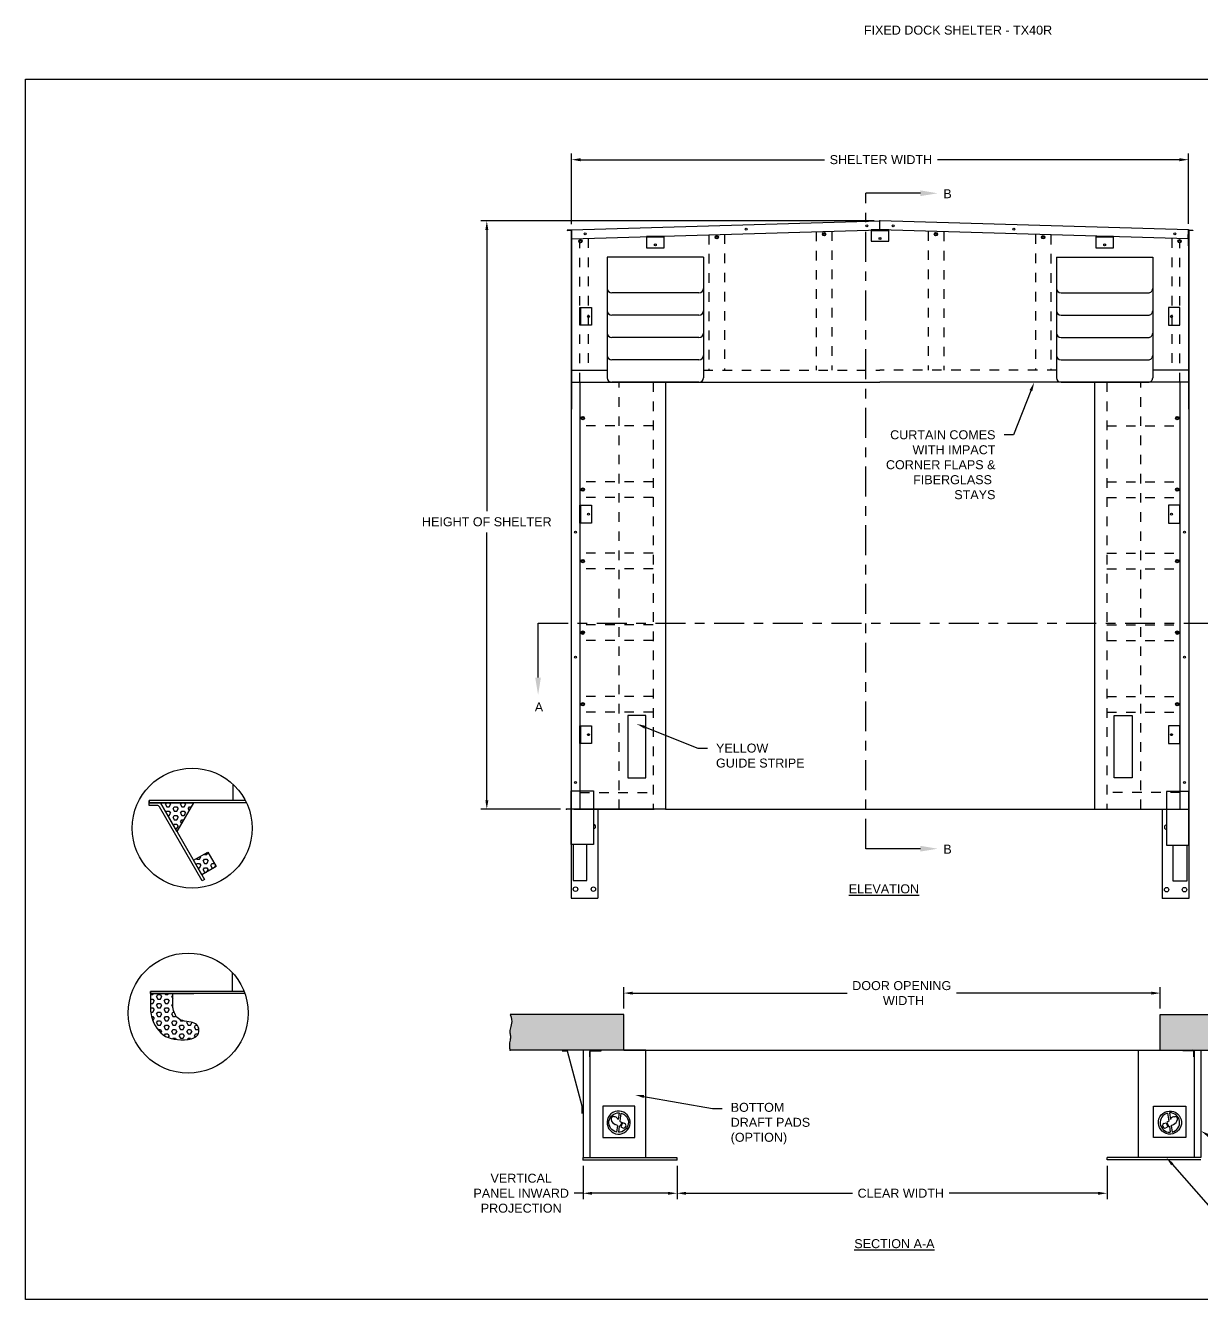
# Model space of a CAD drawing. Header units: inches. Extents: x 197 to 1664, y 242 to 322.
# Drawn here: x 1644.88 to 1657.15, y 308.28 to 321.57 of the extents above; entities that cross this region are included whole.
import ezdxf
from ezdxf import colors
from ezdxf.entities.mleader import LeaderData, LeaderLine
from ezdxf.math import Vec2, Vec3

# ---------------------------------------------------------------- set-up
doc = ezdxf.new("R2010")
doc.units = ezdxf.units.IN
doc.header["$LTSCALE"] = 0.25
doc.header["$MEASUREMENT"] = 0
doc.linetypes.add('CENTER', pattern=[2, 1.25, -0.25, 0.25, -0.25])
doc.linetypes.add('HIDDEN', pattern=[0.375, 0.25, -0.125])
for name, color, linetype in [('ANNOTATIONS', 1, 'Continuous'), ('DETAILS', 4, 'Continuous'), ('SECTION CUTS', 6, 'CENTER'), ('TX40R', 7, 'Continuous')]:
    doc.layers.add(name, color=color, linetype=linetype)
doc.styles.add('ARIAL', font='arial.ttf', dxfattribs={"height": 0.09375})
doc.styles.get("Standard").update_dxf_attribs({"font": 'romans.shx'})
doc.dimstyles.new('STANDARD$0', dxfattribs={"dimtxt": 0.09375, "dimasz": 0.0625, "dimexe": 0.0625, "dimexo": 0.0625, "dimgap": 0.0625, "dimtad": 0, "dimtih": 1, "dimtoh": 1, "dimdec": 4, "dimzin": 1, "dimdsep": 46, "dimlunit": 4, "dimtxsty": 'ARIAL', "dimcen": 0.089844, "dimadec": 0, "dimazin": 0, "dimtfac": 1, "dimtdec": 4, "dimtofl": 0, "dimtmove": 0, "dimatfit": 3, "dimfxl": 1, "dimfrac": 2, "dimtolj": 1, "dimtzin": 0, "dimarcsym": 0})
pattern_1 = [(300, (1593.66848, 298.213546), (0.03936347, 0.02272651), [0.02624231, -0.052484625]), (60, (1593.66848, 298.213546), (-0.03936347, 0.02272651), [0.02624231, -0.052484625]), (0, (1593.6816, 298.19082), (4e-18, 0.04545302), [0.02624231, -0.052484625])]

# ---------------------------------------------------------------- blocks, each defined once
blk = doc.blocks.new('*D2')
at = {"layer": 'ANNOTATIONS', "color": 0, "lineweight": -2, "transparency": 16777216}
for p, q in [((1651.12, 311.313), (1651.12, 311.535)), ((1656.718, 311.313), (1656.718, 311.535)), ((1651.213, 311.473), (1653.45, 311.473)), ((1656.624, 311.473), (1654.59, 311.473))]:
    blk.add_line(p, q, dxfattribs=at)
at = {"layer": 'ANNOTATIONS', "color": 0, "transparency": 16777216}
for points in [[(1651.213, 311.488), (1651.213, 311.457), (1651.12, 311.473)], [(1656.624, 311.488), (1656.624, 311.457), (1656.718, 311.473)]]:
    blk.add_solid(points, dxfattribs=at)
at = {"layer": 'defpoints', "color": 0, "transparency": 16777216}
for p in [(1656.718, 311.473), (1651.12, 311.25), (1656.718, 311.25)]:
    blk.add_point(p, dxfattribs=at)
at = {"layer": 'ANNOTATIONS', "color": 0, "transparency": 16777216, "insert": (1654.02, 311.473), "char_height": 0.09375, "attachment_point": 5, "style": 'ARIAL'}
blk.add_mtext('\\A1;DOOR OPENING\\P WIDTH', dxfattribs=at)
blk = doc.blocks.new('*D3')
at = {"layer": 'ANNOTATIONS', "color": 0, "lineweight": -2, "transparency": 16777216}
for p, q in [((1651.675, 309.671), (1651.675, 309.321)), ((1656.163, 309.671), (1656.163, 309.321)), ((1651.768, 309.384), (1653.505, 309.384)), ((1656.069, 309.384), (1654.515, 309.384))]:
    blk.add_line(p, q, dxfattribs=at)
at = {"layer": 'ANNOTATIONS', "color": 0, "transparency": 16777216}
for points in [[(1651.768, 309.399), (1651.768, 309.368), (1651.675, 309.384)], [(1656.069, 309.399), (1656.069, 309.368), (1656.163, 309.384)]]:
    blk.add_solid(points, dxfattribs=at)
at = {"layer": 'defpoints', "color": 0, "transparency": 16777216}
for p in [(1651.675, 309.734), (1656.163, 309.734), (1656.163, 309.384)]:
    blk.add_point(p, dxfattribs=at)
at = {"layer": 'ANNOTATIONS', "color": 0, "transparency": 16777216, "insert": (1654.01, 309.384), "char_height": 0.09375, "attachment_point": 5, "style": 'ARIAL'}
blk.add_mtext('\\A1;CLEAR WIDTH', dxfattribs=at)
blk = doc.blocks.new('*D1')
at = {"layer": 'ANNOTATIONS', "color": 0, "lineweight": -2, "transparency": 16777216}
for p, q in [((1650.574, 319.496), (1650.574, 320.233)), ((1650.668, 320.17), (1653.214, 320.17)), ((1656.918, 320.17), (1654.392, 320.17)), ((1657.012, 319.501), (1657.012, 320.233))]:
    blk.add_line(p, q, dxfattribs=at)
at = {"layer": 'ANNOTATIONS', "color": 0, "transparency": 16777216}
for points in [[(1650.668, 320.186), (1650.668, 320.154), (1650.574, 320.17)], [(1656.918, 320.186), (1656.918, 320.154), (1657.012, 320.17)]]:
    blk.add_solid(points, dxfattribs=at)
at = {"layer": 'defpoints', "color": 0, "transparency": 16777216}
for p in [(1657.012, 320.17), (1650.574, 319.433), (1657.012, 319.439)]:
    blk.add_point(p, dxfattribs=at)
at = {"layer": 'ANNOTATIONS', "color": 0, "transparency": 16777216, "insert": (1653.803, 320.17), "char_height": 0.09375, "attachment_point": 5, "style": 'ARIAL'}
blk.add_mtext('\\A1;SHELTER WIDTH', dxfattribs=at)
blk = doc.blocks.new('*D5')
at = {"layer": 'ANNOTATIONS', "color": 0, "lineweight": -2, "transparency": 16777216}
for p, q in [((1650.695, 309.671), (1650.695, 309.321)), ((1651.675, 309.671), (1651.675, 309.321)), ((1650.695, 309.384), (1650.601, 309.384)), ((1651.581, 309.384), (1650.789, 309.384))]:
    blk.add_line(p, q, dxfattribs=at)
at = {"layer": 'ANNOTATIONS', "color": 0, "transparency": 16777216}
for points in [[(1650.789, 309.399), (1650.789, 309.368), (1650.695, 309.384)], [(1651.581, 309.399), (1651.581, 309.368), (1651.675, 309.384)]]:
    blk.add_solid(points, dxfattribs=at)
at = {"layer": 'defpoints', "color": 0, "transparency": 16777216}
for p in [(1650.695, 309.734), (1651.675, 309.734), (1651.675, 309.384)]:
    blk.add_point(p, dxfattribs=at)
at = {"layer": 'ANNOTATIONS', "color": 0, "transparency": 16777216, "insert": (1650.049, 309.384), "char_height": 0.09375, "attachment_point": 5, "style": 'ARIAL'}
blk.add_mtext('\\A1;VERTICAL\\PPANEL INWARD\\PPROJECTION', dxfattribs=at)
blk = doc.blocks.new('*D6')
at = {"layer": 'ANNOTATIONS', "color": 0, "lineweight": -2, "transparency": 16777216}
for p, q in [((1653.731, 319.531), (1649.628, 319.531)), ((1649.69, 319.438), (1649.69, 316.502)), ((1649.69, 313.485), (1649.69, 316.28)), ((1650.46, 313.392), (1649.628, 313.392))]:
    blk.add_line(p, q, dxfattribs=at)
at = {"layer": 'ANNOTATIONS', "color": 0, "transparency": 16777216}
for points in [[(1649.675, 319.438), (1649.706, 319.438), (1649.69, 319.531)], [(1649.675, 313.485), (1649.706, 313.485), (1649.69, 313.392)]]:
    blk.add_solid(points, dxfattribs=at)
at = {"layer": 'defpoints', "color": 0, "transparency": 16777216}
for p in [(1649.69, 319.531), (1653.793, 319.531), (1650.523, 313.392)]:
    blk.add_point(p, dxfattribs=at)
at = {"layer": 'ANNOTATIONS', "color": 0, "transparency": 16777216, "insert": (1649.69, 316.391), "char_height": 0.09375, "attachment_point": 5, "style": 'ARIAL'}
blk.add_mtext('\\A1;HEIGHT OF SHELTER', dxfattribs=at)

msp = doc.modelspace()

# ---------------------------------------------------------------- hatches: boundary and pattern name
at = {"layer": 'DETAILS'}
h = msp.add_hatch(dxfattribs=at)
h.set_pattern_fill('HEX', color=256, scale=0.209939, angle=300)
h.set_pattern_definition(pattern_1)
h.paths.add_polyline_path([(1646.28337, 313.4588), (1646.62984, 313.4588), (1646.45661, 313.15875)])
h = msp.add_hatch(dxfattribs=at)
h.set_pattern_fill('HEX', color=256, scale=0.209939, angle=300)
h.set_pattern_definition(pattern_1)
h.paths.add_polyline_path([(1646.62984, 312.8587), (1646.77986, 312.94532), (1646.86648, 312.7953), (1646.71645, 312.70868)])
h = msp.add_hatch(dxfattribs=at)
h.set_pattern_fill('HEX', color=256, scale=0.209939, angle=300)
h.set_pattern_definition([(300, (1591.529403, 295.29807), (0.03936347, 0.02272651), [0.02624231, -0.052484625]), (60, (1591.529403, 295.29807), (-0.03936347, 0.02272651), [0.02624231, -0.052484625]), (0, (1591.542524, 295.275342), (4e-18, 0.04545302), [0.02624231, -0.052484625])])
h.paths.add_polyline_path([(1646.41516, 311.3192, -0.06835813), (1646.41344, 311.33175), (1646.41344, 311.46791), (1646.18072, 311.46791), (1646.18072, 311.30368, 0.06660601), (1646.19055, 311.23026), (1646.20077, 311.19776), (1646.21351, 311.16615), (1646.22869, 311.13591), (1646.24625, 311.10752), (1646.26612, 311.08144), (1646.28821, 311.05815), (1646.31247, 311.03811), (1646.3388, 311.02163), (1646.36712, 311.00855), (1646.39731, 310.99865), (1646.42927, 310.99174), (1646.46291, 310.98758), (1646.49811, 310.98597), (1646.53477, 310.98668), (1646.57234, 310.98981), (1646.59077, 310.99263), (1646.60851, 310.99654), (1646.62522, 311.00172), (1646.64056, 311.00835), (1646.65419, 311.01662), (1646.66576, 311.0267), (1646.67494, 311.0388), (1646.68139, 311.05307), (1646.68491, 311.06929), (1646.68557, 311.08649), (1646.68346, 311.10362), (1646.67866, 311.11966), (1646.67126, 311.13357), (1646.66142, 311.14477), (1646.64946, 311.15358), (1646.63572, 311.16038), (1646.62051, 311.16558), (1646.60418, 311.16959), (1646.53415, 311.18167), (1646.51712, 311.18571), (1646.50095, 311.19096), (1646.48596, 311.19783), (1646.47245, 311.20666), (1646.46049, 311.2174), (1646.45, 311.22981), (1646.4409, 311.24361), (1646.43314, 311.25855), (1646.42664, 311.27438), (1646.42133, 311.29083)])
at = {"layer": 'TX40R'}
h = msp.add_hatch(dxfattribs=at)
h.set_pattern_fill('AR-CONC', color=256, scale=0.017495, style=0)
h.set_pattern_definition([(50, (1648.8291, 306.9614), (0.1254838, -0.0109784), [0.0131212, -0.1443327]), (355, (1648.8291, 306.9614), (-0.0242744, 0.131595), [0.010497, -0.1154662]), (100.4514, (1648.83955, 306.96048), (0.1012095, 0.1206166), [0.0111513, -0.122664]), (46.1842, (1648.8291, 306.99639), (0.1867125, -0.0289573), [0.0196817, -0.216499]), (96.6356, (1648.84466, 306.99397), (0.163518, 0.1704207), [0.016727, -0.183996]), (351.1842, (1648.8291, 306.99639), (0.163518, 0.170421), [0.0157454, -0.1731993]), (21, (1648.84659, 306.98764), (0.1044281, -0.0704377), [0.0131212, -0.1443327]), (326, (1648.84659, 306.98764), (0.0425677, 0.1268641), [0.010497, -0.1154662]), (71.4514, (1648.85529, 306.98177), (0.1469959, 0.0564263), [0.0111513, -0.122664]), (37.5, (1648.829096, 306.9614), (0.00212735, 0.05823936), [0, -0.1140666, 0, -0.11721566, 0, -0.11590355]), (7.5, (1648.829096, 306.9614), (0.0460237, 0.06900184), [0, -0.0668304, 0, -0.11144235, 0, -0.04417456]), (327.5, (1648.790082, 306.9614), (0.09339157, -0.00394595), [0, -0.0437372, 0, -0.13646, 0, -0.18107196]), (317.5, (1648.77259, 306.9614), (0.1020277, 0.01751324), [0, -0.05685834, 0, -0.09062345, 0, -0.1285873])])
h.paths.add_polyline_path([(1657.49673, 311.15807), (1657.49519, 311.17746), (1657.49645, 311.19906), (1657.50145, 311.22317), (1657.51114, 311.25009), (1656.71805, 311.25009), (1656.71804, 310.87687), (1657.46031, 310.87687), (1657.46677, 310.89979), (1657.47224, 310.92), (1657.4769, 310.93785), (1657.48096, 310.95369), (1657.48461, 310.96788), (1657.48803, 310.98078), (1657.49143, 310.99274), (1657.495, 311.00412), (1657.49885, 311.01524), (1657.50278, 311.02626), (1657.5065, 311.03728), (1657.50972, 311.04844), (1657.51217, 311.05983), (1657.51356, 311.07158), (1657.5136, 311.08381), (1657.51201, 311.09662), (1657.50871, 311.11017), (1657.50443, 311.12473), (1657.50012, 311.1406)])
h.paths.add_polyline_path([(1651.11968, 311.25008), (1649.93371, 311.25007), (1649.9434, 311.22315), (1649.9484, 311.19904), (1649.94966, 311.17745), (1649.94812, 311.15806), (1649.94473, 311.14058), (1649.94042, 311.12472), (1649.93614, 311.11016), (1649.93284, 311.09661), (1649.93122, 311.08379), (1649.93109, 311.07157), (1649.93201, 311.05981), (1649.93354, 311.04842), (1649.93525, 311.03727), (1649.93671, 311.02624), (1649.93749, 311.01523), (1649.93714, 311.00411), (1649.93543, 310.99272), (1649.93279, 310.98076), (1649.92989, 310.96787), (1649.92735, 310.95368), (1649.92582, 310.93784), (1649.92595, 310.91999), (1649.92836, 310.89978), (1649.93371, 310.87685), (1651.11968, 310.87686)])

# ---------------------------------------------------------------- linework, layer by layer
at = {"layer": 'defpoints'}
msp.add_lwpolyline([(1663.59417, 308.27517), (1644.87605, 308.27517), (1644.87605, 321.01028), (1663.59417, 321.01028)], close=True, dxfattribs=at)
at = {"layer": 'DETAILS', "ltscale": 12.5}
for p, q in [((1647.17173, 313.4826), (1646.16789, 313.4826)), ((1647.18381, 313.4588), (1646.16789, 313.4588)), ((1646.25004, 313.42992), (1646.16789, 313.42992)), ((1647.15701, 311.49118), (1646.18072, 311.49118)), ((1647.16553, 311.46791), (1646.18072, 311.46791))]:
    msp.add_line(p, q, dxfattribs=at)
at = {"layer": 'DETAILS'}
for p, q in [((1646.16789, 313.4826), (1646.16789, 313.4588)), ((1646.16789, 313.4588), (1646.16789, 313.4826)), ((1646.16789, 313.4588), (1646.28338, 313.4588)), ((1646.16789, 313.42992), (1646.16789, 313.4588)), ((1646.16789, 313.4588), (1646.28337, 313.4588)), ((1646.45661, 313.15875), (1646.28337, 313.4588)), ((1646.28337, 313.4588), (1646.62984, 313.4588)), ((1646.28338, 313.4588), (1646.62985, 313.4588)), ((1646.62984, 313.4588), (1646.45661, 313.15875)), ((1646.18072, 311.49118), (1646.18072, 311.46791)), ((1646.18072, 311.46791), (1646.18072, 311.49118)), ((1646.18072, 311.46791), (1646.29361, 311.46791)), ((1646.29361, 311.46791), (1646.63228, 311.46791))]:
    msp.add_line(p, q, dxfattribs=at)
at = {"layer": 'DETAILS', "ltscale": 12.5}
for points in [[(1647.04438, 313.4826), (1647.04438, 313.64856)], [(1647.03749, 311.49118), (1647.03749, 311.68456)]]:
    msp.add_lwpolyline(points, dxfattribs=at)
msp.add_lwpolyline([(1646.28337, 313.4588), (1646.74533, 312.65867), (1646.72032, 312.64424), (1646.27504, 313.41549, 0.26794919), (1646.25004, 313.42992), (1646.16789, 313.42992)], format="xyb", dxfattribs=at)
at = {"layer": 'DETAILS'}
msp.add_lwpolyline([(1646.71645, 312.70868), (1646.62984, 312.8587), (1646.77986, 312.94532), (1646.86648, 312.7953)], close=True, dxfattribs=at)
msp.add_lwpolyline([(1646.18072, 311.46791), (1646.18072, 311.30368, 0.06660601), (1646.19055, 311.23026), (1646.20077, 311.19776), (1646.21351, 311.16615), (1646.22869, 311.13591), (1646.24625, 311.10752), (1646.26612, 311.08144), (1646.28821, 311.05815), (1646.31247, 311.03811), (1646.3388, 311.02163), (1646.36712, 311.00855), (1646.39731, 310.99865), (1646.42927, 310.99174), (1646.46291, 310.98758), (1646.49811, 310.98597), (1646.53477, 310.98668), (1646.57234, 310.98981), (1646.59077, 310.99263), (1646.60851, 310.99654), (1646.62522, 311.00172), (1646.64056, 311.00835), (1646.65419, 311.01662), (1646.66576, 311.0267), (1646.67494, 311.0388), (1646.68139, 311.05307), (1646.68491, 311.06929), (1646.68557, 311.08649), (1646.68346, 311.10362), (1646.67866, 311.11966), (1646.67126, 311.13357), (1646.66142, 311.14477), (1646.64946, 311.15358), (1646.63572, 311.16038), (1646.62051, 311.16558), (1646.60418, 311.16959), (1646.53415, 311.18167), (1646.51712, 311.18571), (1646.50095, 311.19096), (1646.48596, 311.19783), (1646.47245, 311.20666), (1646.46049, 311.2174), (1646.45, 311.22981), (1646.4409, 311.24361), (1646.43314, 311.25855), (1646.42664, 311.27438), (1646.42133, 311.29083), (1646.41399, 311.32456, -0.03877579), (1646.41344, 311.33175), (1646.41344, 311.46791), (1646.18072, 311.46791), (1646.41344, 311.46791)], format="xyb", dxfattribs=at)
at = {"layer": 'DETAILS', "ltscale": 2}
for centre in [(1646.61509, 313.19404), (1646.57349, 311.26417)]:
    msp.add_circle(centre, 0.62612, dxfattribs=at)
at = {"layer": 'SECTION CUTS'}
for p, q in [((1653.64608, 312.9797), (1653.64608, 319.81976)), ((1650.22503, 315.33421), (1657.41184, 315.33421))]:
    msp.add_line(p, q, dxfattribs=at)
at = {"layer": 'TX40R'}
for p, q in [((1650.57407, 319.43798), (1653.79313, 319.53128)), ((1657.01218, 319.43798), (1653.79313, 319.53128)), ((1653.79313, 319.43794), (1653.79313, 319.53128)), ((1653.79313, 319.43794), (1653.79313, 319.53128)), ((1653.79313, 319.43794), (1653.79313, 319.53128)), ((1653.79313, 319.43794), (1653.79313, 319.53128)), ((1650.57677, 319.34471), (1650.57407, 319.43798)), ((1650.57407, 319.43308), (1650.57407, 317.56696)), ((1650.57677, 319.34471), (1653.79313, 319.43794)), ((1651.35551, 319.36493), (1651.54212, 319.36493)), ((1653.69982, 319.43288), (1653.88643, 319.43288)), ((1657.00948, 319.34471), (1653.79313, 319.43794)), ((1656.04414, 319.36493), (1656.23075, 319.36493)), ((1657.00948, 319.34471), (1657.01218, 319.43798)), ((1657.01218, 319.43308), (1657.01218, 317.56696)), ((1650.56917, 319.26979), (1650.56917, 313.39151)), ((1650.56917, 319.26979), (1650.57407, 319.26979)), ((1657.01708, 319.26979), (1657.01218, 319.26979)), ((1657.01708, 319.26979), (1657.01708, 313.39151)), ((1650.94729, 319.15316), (1650.94729, 317.89353)), ((1651.95033, 319.15316), (1650.94729, 319.15316)), ((1651.95033, 319.15316), (1651.95033, 317.89353)), ((1655.63592, 319.15317), (1655.63593, 317.89354)), ((1655.63592, 319.15317), (1656.63896, 319.15317)), ((1656.63896, 319.15317), (1656.63897, 317.89354)), ((1651.90368, 318.77993), (1650.99395, 318.77993)), ((1655.68258, 318.77994), (1656.59231, 318.77995)), ((1650.66753, 318.62842), (1650.66753, 318.44181)), ((1656.91872, 318.62843), (1656.91872, 318.44181)), ((1651.90368, 318.54667), (1650.99395, 318.54667)), ((1655.68258, 318.54668), (1656.59231, 318.54668)), ((1651.90368, 318.3134), (1650.99395, 318.3134)), ((1655.68258, 318.31341), (1656.59231, 318.31342)), ((1651.90368, 318.08014), (1650.99395, 318.08014)), ((1655.68258, 318.08015), (1656.59231, 318.08015)), ((1650.57407, 317.97517), (1650.94729, 317.97517)), ((1657.01218, 317.97517), (1656.63896, 317.97517)), ((1650.57407, 317.84687), (1653.79313, 317.84687)), ((1650.66248, 317.84687), (1650.66248, 313.39151)), ((1651.90368, 317.84687), (1650.99395, 317.84687)), ((1651.55381, 317.84687), (1651.55381, 313.39151)), ((1657.01218, 317.84687), (1653.79313, 317.84687)), ((1655.68258, 317.84688), (1656.59231, 317.84689)), ((1656.03249, 317.84687), (1656.03249, 313.39151)), ((1656.92378, 317.84687), (1656.92378, 313.39151)), ((1650.66753, 316.5639), (1650.66753, 316.37729)), ((1656.91872, 316.56391), (1656.91872, 316.3773)), ((1650.66753, 314.26323), (1650.66753, 314.07662)), ((1656.91872, 314.26324), (1656.91872, 314.07663)), ((1651.55381, 313.39151), (1650.52254, 313.39151)), ((1650.66248, 313.39151), (1650.56917, 313.39151)), ((1650.59742, 313.39151), (1651.43717, 313.39151)), ((1651.55381, 313.39151), (1651.06978, 313.39151)), ((1651.55381, 313.39174), (1656.03249, 313.39174)), ((1656.03249, 313.39151), (1656.92378, 313.39151)), ((1656.03249, 313.39151), (1656.51651, 313.39151)), ((1656.92379, 313.39153), (1657.0171, 313.39153)), ((1651.11968, 311.25008), (1649.93371, 311.25007)), ((1651.11968, 310.87685), (1651.11968, 311.25008)), ((1656.71804, 311.25009), (1657.51114, 311.25009)), ((1656.71804, 310.87686), (1656.71805, 311.25008)), ((1651.11968, 310.87686), (1649.93371, 310.87685)), ((1650.6949, 310.87686), (1650.6949, 309.75719)), ((1650.76488, 310.87686), (1650.76488, 309.75719)), ((1650.76488, 310.80687), (1650.76488, 310.86323)), ((1650.76976, 310.80687), (1650.76976, 310.86323)), ((1650.77851, 310.87197), (1650.88431, 310.87197)), ((1650.88431, 310.87197), (1650.88431, 310.87685)), ((1651.11968, 310.87686), (1656.71804, 310.87687)), ((1656.71804, 310.87687), (1657.46031, 310.87687)), ((1656.95342, 310.87199), (1656.95342, 310.87687)), ((1657.05922, 310.87199), (1656.95342, 310.87199)), ((1657.06797, 310.80689), (1657.06797, 310.86324)), ((1657.07285, 310.87687), (1657.07285, 309.7572)), ((1657.07285, 310.86324), (1657.07285, 310.80689)), ((1657.14283, 310.87687), (1657.14283, 309.7572)), ((1650.76488, 310.80687), (1650.76976, 310.80687)), ((1657.07285, 310.80689), (1657.06797, 310.80689)), ((1650.6949, 309.75719), (1651.67461, 309.75719)), ((1650.6949, 309.73386), (1650.6949, 309.75719)), ((1650.6949, 309.73386), (1651.67461, 309.73386)), ((1651.67461, 309.75719), (1651.67461, 309.73386)), ((1657.14283, 309.7572), (1656.16312, 309.75719)), ((1656.16312, 309.73387), (1656.16312, 309.75719)), ((1657.14283, 309.73387), (1656.16312, 309.73387))]:
    msp.add_line(p, q, dxfattribs=at)
at = {"layer": 'TX40R', "linetype": 'HIDDEN'}
for p, q in [((1652.00865, 319.38621), (1652.00865, 317.97517)), ((1652.17194, 319.39095), (1652.17194, 317.97517)), ((1653.12832, 319.41867), (1653.12832, 317.97517)), ((1653.29161, 319.4234), (1653.29161, 317.97517)), ((1654.29465, 319.4234), (1654.29465, 317.97517)), ((1654.45793, 319.41867), (1654.45793, 317.97517)), ((1655.41432, 319.39095), (1655.41432, 317.97517)), ((1655.5776, 319.38655), (1655.5776, 317.97517)), ((1650.66248, 317.84687), (1650.66248, 319.3023)), ((1650.74902, 319.3497), (1650.74902, 317.97517)), ((1656.83724, 319.3497), (1656.83724, 317.97517)), ((1656.92378, 317.84687), (1656.92378, 319.3023)), ((1651.95033, 317.97517), (1653.79313, 317.97517)), ((1655.63592, 317.97517), (1653.79313, 317.97517)), ((1651.06978, 313.39151), (1651.06978, 317.84687)), ((1651.42551, 317.84687), (1651.42551, 313.39151)), ((1656.16078, 317.84687), (1656.16078, 313.39151)), ((1656.51651, 313.39151), (1656.51651, 317.84687)), ((1651.42551, 317.39201), (1650.66248, 317.39201)), ((1656.16078, 317.39201), (1656.92378, 317.39201)), ((1651.42551, 316.80885), (1650.66248, 316.80885)), ((1656.16078, 316.80885), (1656.92378, 316.80885)), ((1651.42551, 316.64556), (1650.66248, 316.64556)), ((1656.16078, 316.64556), (1656.92378, 316.64556)), ((1651.42551, 316.0624), (1650.66248, 316.0624)), ((1656.16078, 316.0624), (1656.92378, 316.0624)), ((1651.42551, 315.89911), (1650.66248, 315.89911)), ((1656.16078, 315.89911), (1656.92378, 315.89911)), ((1651.42551, 315.31595), (1650.66248, 315.31595)), ((1656.16078, 315.31595), (1656.92378, 315.31595)), ((1651.42551, 315.15266), (1650.66248, 315.15266)), ((1656.16078, 315.15266), (1656.92378, 315.15266)), ((1651.42551, 314.5695), (1650.66248, 314.5695)), ((1656.16078, 314.5695), (1656.92378, 314.5695)), ((1651.42551, 314.40622), (1650.66248, 314.40622)), ((1656.16078, 314.40622), (1656.92378, 314.40622)), ((1650.66248, 313.56646), (1651.42551, 313.56646)), ((1656.92378, 313.56646), (1656.16078, 313.56646))]:
    msp.add_line(p, q, dxfattribs=at)
at = {"layer": 'TX40R', "ltscale": 10}
for p, q in [((1650.56917, 313.58414), (1650.56917, 313.0243)), ((1657.01708, 313.57813), (1657.01708, 313.01829)), ((1650.56917, 313.39753), (1650.56917, 312.46447)), ((1650.84909, 313.39151), (1650.84909, 312.46447)), ((1656.73716, 313.3855), (1656.73716, 312.45845)), ((1657.01708, 313.39151), (1657.01708, 312.45845)), ((1650.56917, 312.46447), (1650.84909, 312.46447)), ((1657.01708, 312.45845), (1656.73716, 312.45845)), ((1651.0697, 310.22313), (1651.06044, 310.15242)), ((1651.0898, 310.22034), (1651.07859, 310.13474)), ((1656.79458, 310.22035), (1656.80579, 310.13475)), ((1656.81468, 310.22314), (1656.82394, 310.15243)), ((1651.02003, 310.18266), (1651.01154, 310.18361)), ((1651.0525, 310.09177), (1651.02952, 310.10229)), ((1651.0525, 310.09177), (1651.04341, 310.02239)), ((1651.05484, 310.16418), (1651.05834, 310.1565)), ((1651.07181, 310.08294), (1651.06355, 310.01991)), ((1651.07857, 310.07984), (1651.07181, 310.08294)), ((1651.07813, 310.135), (1651.09807, 310.12385)), ((1651.09807, 310.12385), (1651.07857, 310.07984)), ((1651.10664, 310.12005), (1651.08715, 310.07604)), ((1651.08715, 310.07604), (1651.10868, 310.06668)), ((1651.12838, 310.11253), (1651.10664, 310.12005)), ((1656.756, 310.11254), (1656.77774, 310.12006)), ((1656.79723, 310.07605), (1656.77569, 310.06669)), ((1656.77774, 310.12006), (1656.79723, 310.07605)), ((1656.80625, 310.13501), (1656.78631, 310.12386)), ((1656.78631, 310.12386), (1656.8058, 310.07985)), ((1656.8058, 310.07985), (1656.81257, 310.08295)), ((1656.81257, 310.08295), (1656.82083, 310.01992)), ((1656.82954, 310.16419), (1656.82604, 310.15651)), ((1656.83188, 310.09178), (1656.85486, 310.1023)), ((1656.83188, 310.09178), (1656.84097, 310.0224)), ((1656.86435, 310.18267), (1656.87284, 310.18362))]:
    msp.add_line(p, q, dxfattribs=at)
at = {"layer": 'TX40R'}
for points in [[(1650.57414, 319.43565), (1650.52742, 319.43429), (1650.52749, 319.43173), (1650.57421, 319.43308)], [(1650.57407, 319.43308), (1650.5715, 319.43308), (1650.5715, 319.26979)], [(1650.57407, 319.26979), (1650.57407, 319.43308)], [(1657.01212, 319.43565), (1657.05884, 319.43429), (1657.05876, 319.43173), (1657.01204, 319.43308)], [(1657.01218, 319.26979), (1657.01218, 319.43308)], [(1657.01218, 319.43308), (1657.01475, 319.43308), (1657.01475, 319.26979)], [(1649.93371, 311.25007), (1649.9434, 311.22315), (1649.9484, 311.19904), (1649.94966, 311.17745), (1649.94812, 311.15806), (1649.94473, 311.14058), (1649.94042, 311.12472), (1649.93614, 311.11016), (1649.93284, 311.09661), (1649.93122, 311.08379), (1649.93109, 311.07157), (1649.93201, 311.05981), (1649.93354, 311.04842), (1649.93525, 311.03727), (1649.93671, 311.02624), (1649.93749, 311.01523), (1649.93714, 311.00411), (1649.93542, 310.99272), (1649.93279, 310.98076), (1649.92989, 310.96787), (1649.92735, 310.95368), (1649.92582, 310.93784), (1649.92595, 310.91999), (1649.92836, 310.89978), (1649.93371, 310.87685)], [(1650.68602, 310.21542), (1650.68602, 310.29328), (1650.53304, 310.86757), (1650.47523, 310.86757)]]:
    msp.add_lwpolyline(points, dxfattribs=at)
for points in [[(1651.54212, 319.36999), (1651.35551, 319.36999), (1651.35551, 319.25044), (1651.54212, 319.25044)], [(1653.88643, 319.43794), (1653.69982, 319.43794), (1653.69982, 319.31839), (1653.88643, 319.31839)], [(1656.23075, 319.36999), (1656.04414, 319.36999), (1656.04414, 319.25044), (1656.23075, 319.25044)], [(1650.66248, 318.44181), (1650.66248, 318.62842), (1650.78203, 318.62842), (1650.78203, 318.44181)], [(1656.92378, 318.44181), (1656.92378, 318.62843), (1656.80423, 318.62843), (1656.80423, 318.44181)], [(1650.66248, 316.37729), (1650.66248, 316.5639), (1650.78203, 316.5639), (1650.78203, 316.37729)], [(1656.92378, 316.3773), (1656.92378, 316.56391), (1656.80423, 316.56391), (1656.80423, 316.3773)], [(1651.16309, 313.71808), (1651.3497, 313.71808), (1651.3497, 314.37123), (1651.16309, 314.37123)], [(1656.42321, 313.71808), (1656.23659, 313.71808), (1656.23659, 314.37123), (1656.42321, 314.37123)], [(1650.66248, 314.07662), (1650.66248, 314.26323), (1650.78203, 314.26323), (1650.78203, 314.07662)], [(1656.92378, 314.07663), (1656.92378, 314.26324), (1656.80423, 314.26324), (1656.80423, 314.07663)]]:
    msp.add_lwpolyline(points, close=True, dxfattribs=at)
at = {"layer": 'TX40R', "ltscale": 10}
for points in [[(1650.80244, 313.0243), (1650.56917, 313.0243), (1650.56917, 313.58414), (1650.80244, 313.58414)], [(1656.78382, 313.01829), (1657.01708, 313.01829), (1657.01708, 313.57813), (1656.78382, 313.57813)], [(1650.76488, 309.75719), (1651.34804, 309.75719), (1651.34804, 310.87685), (1650.76488, 310.87685)], [(1657.07285, 309.75719), (1656.48968, 309.7572), (1656.48968, 310.87685), (1657.07285, 310.87685)], [(1651.23645, 310.29395), (1650.90052, 310.29395), (1650.90052, 309.96685), (1651.23645, 309.96685)], [(1656.64793, 310.29396), (1656.98386, 310.29396), (1656.98386, 309.96687), (1656.64793, 309.96686)]]:
    msp.add_lwpolyline(points, close=True, dxfattribs=at)
for points in [[(1650.5925, 313.0243), (1650.5925, 312.64713), (1650.73246, 312.64713), (1650.73246, 313.0243)], [(1656.99376, 313.01829), (1656.99376, 312.64112), (1656.8538, 312.64112), (1656.8538, 313.01829)]]:
    msp.add_lwpolyline(points, dxfattribs=at)
at = {"layer": 'TX40R'}
for centre, radius in [((1650.71532, 319.3954), 0.01021), ((1652.09029, 319.36034), 0.01749), ((1652.09029, 319.36034), 0.01021), ((1652.39548, 319.4441), 0.01021), ((1653.20996, 319.3928), 0.01749), ((1653.20996, 319.3928), 0.01021), ((1653.65458, 319.48059), 0.01021), ((1653.79313, 319.34901), 0.01021), ((1653.93168, 319.48059), 0.01021), ((1654.37629, 319.3928), 0.01749), ((1654.37629, 319.3928), 0.01021), ((1655.19078, 319.4441), 0.01021), ((1655.49596, 319.36034), 0.01749), ((1655.49596, 319.36034), 0.01021), ((1656.87093, 319.3954), 0.01021), ((1650.66738, 319.3191), 0.01749), ((1650.66738, 319.3191), 0.01021), ((1651.44881, 319.28105), 0.01021), ((1656.13744, 319.28105), 0.01021), ((1656.91888, 319.3191), 0.01749), ((1656.91888, 319.3191), 0.01021), ((1650.75141, 318.53511), 0.01021), ((1656.83484, 318.53512), 0.01021), ((1650.6907, 317.47365), 0.01749), ((1650.6907, 317.47365), 0.01021), ((1656.89555, 317.47365), 0.01749), ((1656.89555, 317.47365), 0.01021), ((1650.6907, 316.7272), 0.01749), ((1650.6907, 316.7272), 0.01021), ((1656.89555, 316.7272), 0.01749), ((1656.89555, 316.7272), 0.01021), ((1650.75141, 316.4706), 0.01021), ((1656.83484, 316.47061), 0.01021), ((1650.61582, 316.284), 0.01021), ((1656.97043, 316.284), 0.01021), ((1650.6907, 315.98075), 0.01749), ((1650.6907, 315.98075), 0.01021), ((1656.89555, 315.98075), 0.01749), ((1656.89555, 315.98075), 0.01021), ((1650.6907, 315.23431), 0.01749), ((1650.6907, 315.23431), 0.01021), ((1656.89555, 315.23431), 0.01749), ((1656.89555, 315.23431), 0.01021), ((1650.61582, 314.97772), 0.01021), ((1656.97043, 314.97772), 0.01021), ((1650.6907, 314.48786), 0.01749), ((1650.6907, 314.48786), 0.01021), ((1656.89555, 314.48786), 0.01749), ((1656.89555, 314.48786), 0.01021), ((1650.75141, 314.16993), 0.01021), ((1656.83484, 314.16994), 0.01021), ((1650.61582, 313.67143), 0.01021), ((1656.97043, 313.67143), 0.01021)]:
    msp.add_circle(centre, radius, dxfattribs=at)
at = {"layer": 'TX40R', "ltscale": 10}
for centre in [(1650.61582, 312.55777), (1650.80244, 312.55777), (1656.78382, 312.55176), (1656.97043, 312.55176)]:
    msp.add_circle(centre, 0.02333, dxfattribs=at)
at = {"layer": 'TX40R'}
for centre, radius, start, end in [((1650.99395, 318.82659), 0.04665, 180, 270), ((1651.90368, 318.82659), 0.04665, 270, 0), ((1655.68258, 318.8266), 0.04665, 180.000231, 270.000231), ((1656.59231, 318.8266), 0.04665, 270.000231, 0.000231), ((1650.99395, 318.59332), 0.04665, 180, 270), ((1651.90368, 318.59332), 0.04665, 270, 0), ((1655.68258, 318.59333), 0.04665, 180.000231, 270.000231), ((1656.59231, 318.59333), 0.04665, 270.000231, 0.000231), ((1650.99395, 318.36006), 0.04665, 180, 270), ((1651.90368, 318.36006), 0.04665, 270, 0), ((1655.68258, 318.36007), 0.04665, 180.000231, 270.000231), ((1656.59231, 318.36007), 0.04665, 270.000231, 0.000231), ((1650.99395, 318.12679), 0.04665, 180, 270), ((1651.90368, 318.12679), 0.04665, 270, 0), ((1655.68258, 318.1268), 0.04665, 180.000231, 270.000231), ((1656.59231, 318.1268), 0.04665, 270.000231, 0.000231), ((1650.99395, 317.89353), 0.04665, 180, 270), ((1651.90368, 317.89353), 0.04665, 270, 0), ((1655.68258, 317.89354), 0.04665, 180.000231, 270.000231), ((1656.59231, 317.89354), 0.04665, 270.000231, 0.000231), ((1650.77851, 310.86323), 0.01363, 90, 180), ((1650.77851, 310.86323), 0.00875, 90, 180), ((1657.05922, 310.86324), 0.01363, 0, 90), ((1657.05922, 310.86324), 0.00875, 0, 90)]:
    msp.add_arc(centre, radius, start, end, dxfattribs=at)
at = {"layer": 'TX40R', "ltscale": 10}
for centre, radius, start, end in [((1650.80244, 313.21092), 0.02333, 270, 90), ((1656.78382, 313.2049), 0.02333, 90, 270), ((1651.00891, 310.1603), 0.02346, 83.57245, 193.837537), ((1651.06206, 310.17339), 0.0782, 193.837537, 245.411163), ((1651.01402, 310.1293), 0.05369, 40.511014, 83.57245), ((1651.10103, 310.17595), 0.04692, 204.493697, 210.094279), ((1651.11828, 310.08971), 0.02495, 246.109806, 66.109806), ((1656.7661, 310.08972), 0.02495, 113.890401, 293.890401), ((1656.78335, 310.17596), 0.04692, 329.905929, 335.50651), ((1656.87036, 310.12931), 0.05369, 96.427758, 139.489194), ((1656.82232, 310.1734), 0.0782, 294.589045, 346.16267), ((1656.87547, 310.16031), 0.02346, 346.16267, 96.427758)]:
    msp.add_arc(centre, radius, start, end, dxfattribs=at)
at = {"layer": 'TX40R', "ltscale": 10, "extrusion": (0, 0, -1)}
msp.add_ellipse((1651.06584, 310.12155), major_axis=(0.06014, -0.10416), ratio=0.99999933, dxfattribs=at)
for start_param, end_param in [(3.8876005, 6.84479289), (0.76157419, 3.68763412)]:
    msp.add_ellipse((1651.06584, 310.12155), major_axis=(-0.05083, 0.08804), ratio=0.99999933, start_param=start_param, end_param=end_param, dxfattribs=at)
at = {"layer": 'TX40R', "ltscale": 10}
msp.add_ellipse((1656.81854, 310.12156), major_axis=(-0.06014, -0.10416), ratio=0.99999933, dxfattribs=at)
for start_param, end_param in [(0.76157416, 3.68763408), (3.88760058, 6.84479297)]:
    msp.add_ellipse((1656.81854, 310.12156), major_axis=(0.05083, 0.08804), ratio=0.99999933, start_param=start_param, end_param=end_param, dxfattribs=at)
at = {"layer": 'TX40R', "linetype": 'ByBlock'}
for p in [(1653.79313, 319.53128), (1650.5715, 319.43308), (1657.01475, 319.43308), (1650.52254, 313.39151), (1649.93371, 310.87685), (1650.6949, 309.73386), (1650.6949, 309.73386), (1651.67461, 309.73386)]:
    msp.add_point(p, dxfattribs=at)

# ---------------------------------------------------------------- texts
at = {"layer": 'ANNOTATIONS', "insert": (1653.62503, 321.56931), "char_height": 0.09375, "width": 6.6097632, "attachment_point": 1, "line_spacing_factor": 0.86134, "style": 'ARIAL'}
msp.add_mtext('FIXED DOCK SHELTER - TX40R', dxfattribs=at)
at = {"layer": 'ANNOTATIONS', "char_height": 0.09375, "width": 2.8261509, "attachment_point": 2, "style": 'ARIAL'}
for s, insert in [('{\\LELEVATION}', (1653.83427, 312.60774)), ('{\\LSECTION A-A}', (1653.94347, 308.90503))]:
    msp.add_mtext(s, dxfattribs=dict(at, insert=insert))
at = {"layer": 'SECTION CUTS', "style": 'ARIAL'}
for s, p in [('B', (1654.4541, 319.76807)), ('A', (1650.19056, 314.41178)), ('B', (1654.4541, 312.92801))]:
    msp.add_text(s, height=0.09375, dxfattribs=at).set_placement(p)

# ---------------------------------------------------------------- dimensions: what is measured, and where the dimension line sits
at = {"layer": 'ANNOTATIONS'}
for base, p1, p2, text, picture, middle in [((1657.01218, 320.17004), (1650.57421, 319.43308), (1657.01218, 319.43881), 'SHELTER WIDTH', '*D1', (1653.80321, 320.17004)), ((1656.71805, 311.47273), (1651.11968, 311.25008), (1656.71805, 311.25007), 'DOOR OPENING\\P WIDTH', '*D2', (1654.01971, 311.47273)), ((1651.67461, 309.38356), (1650.6949, 309.73386), (1651.67461, 309.73386), 'VERTICAL\\PPANEL INWARD\\PPROJECTION', '*D5', (1650.0487, 309.38356)), ((1656.16312, 309.38356), (1651.67461, 309.73386), (1656.16312, 309.73387), 'CLEAR WIDTH', '*D3', (1654.01036, 309.38356))]:
    dim = msp.add_linear_dim(base=base, p1=p1, p2=p2, text=text, dimstyle='STANDARD$0', override={"dimasz": 0.09375}, dxfattribs=at)
    dim.commit()
    dim.dimension.update_dxf_attribs({"geometry": picture, "text_midpoint": middle, "dimtype": 160})
dim = msp.add_linear_dim(base=(1649.69047, 319.53128), p1=(1650.52254, 313.39151), p2=(1653.79313, 319.53128), angle=90, text='HEIGHT OF SHELTER', dimstyle='STANDARD$0', override={"dimasz": 0.09375}, dxfattribs=at)
dim.commit()
dim.dimension.update_dxf_attribs({"geometry": '*D6', "text_midpoint": (1649.69047, 316.39095), "dimtype": 160})

# ---------------------------------------------------------------- leaders
ml = msp.add_multileader_mtext('Standard', dxfattribs=at)
ml.set_content('CURTAIN COMES WITH IMPACT CORNER FLAPS & FIBERGLASS  STAYS', color=256, style='ARIAL')
ml.set_leader_properties()
ml.build(insert=Vec2(0, 0))
ml.multileader.update_dxf_attribs({"dogleg_length": 0.36, "arrow_head_size": 0.09375})
ctx = ml.context
ctx.base_point, ctx.char_height, ctx.arrow_head_size, ctx.landing_gap_size, ctx.plane_origin = Vec3(1653.7747, 317.29872), 0.09375, 0.09375, 0.09, Vec3(1653.094, 317.06543)
ctx.text_align_type = 2
notes = []
notes.append((ctx, [(1, (1, 1, 0), (1655.18571, 317.29872), (-1, 0), 0.09796, [(0, [(1655.40266, 317.84687)], 0, [])])]))
ctx.mtext.insert, ctx.mtext.width, ctx.mtext.alignment, ctx.mtext.flow_direction = Vec3(1654.99776, 317.3464), 1.2783097, 3, 5
ml = msp.add_multileader_mtext('Standard', dxfattribs=at)
ml.set_content('YELLOW GUIDE STRIPE', color=256, style='ARIAL')
ml.set_leader_properties()
ml.build(insert=Vec2(0, 0))
ml.multileader.update_dxf_attribs({"dogleg_length": 0.36, "arrow_head_size": 0.09375})
ctx = ml.context
ctx.base_point, ctx.char_height, ctx.arrow_head_size, ctx.landing_gap_size, ctx.plane_origin = Vec3(1651.99185, 314.02906), 0.09375, 0.09375, 0.09, Vec3(1648.26058, 314.17573)
notes.append((ctx, [(0, (1, 1, 0), (1651.89389, 314.02906), (1, 0), 0.09796, [(0, [(1651.25418, 314.28211)], 0, [])])]))
ctx.mtext.insert, ctx.mtext.width, ctx.mtext.flow_direction = Vec3(1652.08185, 314.07673), 0.9445531, 5
ml = msp.add_multileader_mtext('Standard', dxfattribs=at)
ml.set_content('BOTTOM DRAFT PADS (OPTION)', color=256, style='ARIAL')
ml.set_leader_properties()
ml.build(insert=Vec2(0, 0))
ml.multileader.update_dxf_attribs({"dogleg_length": 0.36, "arrow_head_size": 0.09375})
ctx = ml.context
ctx.base_point, ctx.char_height, ctx.arrow_head_size, ctx.landing_gap_size, ctx.plane_origin = Vec3(1652.14498, 310.26698), 0.09375, 0.09375, 0.09, Vec3(1651.35994, 309.5739)
notes.append((ctx, [(0, (1, 1, 0), (1652.04702, 310.26698), (1, 0), 0.09796, [(0, [(1651.23645, 310.41057)], 0, [])])]))
ctx.mtext.insert, ctx.mtext.width, ctx.mtext.flow_direction = Vec3(1652.23498, 310.32763), 0.9445531, 5
ml = msp.add_multileader_mtext('Standard', dxfattribs=at)
ml.set_content('VERTICAL MEMBER COMES WITH PAINTED STEEL SIDING', color=256, style='ARIAL')
ml.set_leader_properties()
ml.build(insert=Vec2(0, 0))
ml.multileader.update_dxf_attribs({"dogleg_length": 0.36, "arrow_head_size": 0.09375})
ctx = ml.context
ctx.base_point, ctx.char_height, ctx.arrow_head_size, ctx.landing_gap_size, ctx.plane_origin = Vec3(1657.6898, 309.76206), 0.09375, 0.09375, 0.09, Vec3(1656.90476, 309.32883)
notes.append((ctx, [(0, (1, 1, 0), (1657.59184, 309.76206), (1, 0), 0.09796, [(0, [(1657.14283, 310.03394)], 0, [])])]))
ctx.mtext.insert, ctx.mtext.width, ctx.mtext.flow_direction = Vec3(1657.7798, 309.80973), 0.9445531, 5
ml = msp.add_multileader_mtext('Standard', dxfattribs=at)
ml.set_content('VERTICAL PANEL', color=256, style='ARIAL')
ml.set_leader_properties()
ml.build(insert=Vec2(0, 0))
ml.multileader.update_dxf_attribs({"dogleg_length": 0.36, "arrow_head_size": 0.09375})
ctx = ml.context
ctx.base_point, ctx.char_height, ctx.arrow_head_size, ctx.landing_gap_size, ctx.plane_origin = Vec3(1657.6898, 308.83122), 0.09375, 0.09375, 0.09, Vec3(1656.90476, 308.13814)
notes.append((ctx, [(0, (1, 1, 0), (1657.59184, 308.83122), (1, 0), 0.09796, [(0, [(1656.78126, 309.75719)], 0, [])])]))
ctx.mtext.insert, ctx.mtext.width, ctx.mtext.flow_direction = Vec3(1657.7798, 308.8781), 0.9445531, 5
at = {"layer": 'SECTION CUTS'}
ml = msp.add_multileader_mtext('Standard', dxfattribs=at)
ml.set_content('', color=256)
ml.set_leader_properties()
ml.build(insert=Vec2(0, 0))
ml.multileader.update_dxf_attribs({"dogleg_length": 0, "arrow_head_size": 0.18})
ctx = ml.context
ctx.base_point, ctx.char_height, ctx.arrow_head_size, ctx.landing_gap_size, ctx.plane_origin, ctx.plane_x_axis, ctx.plane_y_axis = Vec3(1653.64608, 319.81976), 0.18, 0.18, 0, Vec3(1654.3956, 319.81976), Vec3(0, 1), Vec3(-1, 0)
notes.append((ctx, [(0, (1, 1, 0), (1653.64608, 319.81976), (1, 0), 0, [(0, [(1654.3956, 319.81976)], 0, [])])]))
ctx.mtext.insert, ctx.mtext.text_direction, ctx.mtext.rotation, ctx.mtext.flow_direction = Vec3(1653.55608, 319.81976), Vec3(0, 1), 1.57079633, 5
ml = msp.add_multileader_mtext('Standard', dxfattribs=at)
ml.set_content('', color=256)
ml.set_leader_properties()
ml.build(insert=Vec2(0, 0))
ml.multileader.update_dxf_attribs({"dogleg_length": 0, "arrow_head_size": 0.18})
ctx = ml.context
ctx.base_point, ctx.char_height, ctx.arrow_head_size, ctx.landing_gap_size, ctx.plane_origin = Vec3(1650.22503, 315.33421), 0.18, 0.18, 0, Vec3(1650.22503, 314.58469)
notes.append((ctx, [(0, (1, 1, 0), (1650.22503, 315.33421), (1, 0), 0, [(0, [(1650.22503, 314.58469)], 0, [])])]))
ctx.mtext.insert, ctx.mtext.flow_direction = Vec3(1650.22503, 315.42421), 5
ml = msp.add_multileader_mtext('Standard', dxfattribs=at)
ml.set_content('', color=256)
ml.set_leader_properties()
ml.build(insert=Vec2(0, 0))
ml.multileader.update_dxf_attribs({"dogleg_length": 0, "arrow_head_size": 0.18})
ctx = ml.context
ctx.base_point, ctx.char_height, ctx.arrow_head_size, ctx.landing_gap_size, ctx.plane_origin, ctx.plane_x_axis, ctx.plane_y_axis = Vec3(1653.64608, 312.9797), 0.18, 0.18, 0, Vec3(1654.3956, 312.9797), Vec3(0, 1), Vec3(-1, 0)
notes.append((ctx, [(0, (1, 1, 0), (1653.64608, 312.9797), (1, 0), 0, [(0, [(1654.3956, 312.9797)], 0, [])])]))
ctx.mtext.insert, ctx.mtext.text_direction, ctx.mtext.rotation, ctx.mtext.flow_direction = Vec3(1653.55608, 312.9797), Vec3(0, 1), 1.57079633, 5
for ctx, leaders in notes:
    for number, flags, end, landing, length, lines in leaders:
        leader = LeaderData()
        leader.index, (leader.has_last_leader_line, leader.has_dogleg_vector, leader.attachment_direction) = number, flags
        leader.last_leader_point, leader.dogleg_vector, leader.dogleg_length = Vec3(end), Vec3(landing), length
        for number, points, colour, breaks in lines:
            line = LeaderLine()
            line.index, line.vertices, line.color, line.breaks = number, Vec3.list(points), colors.encode_raw_color(colour), breaks
            leader.lines.append(line)
        ctx.leaders.append(leader)

doc.saveas('drawing.dxf')
